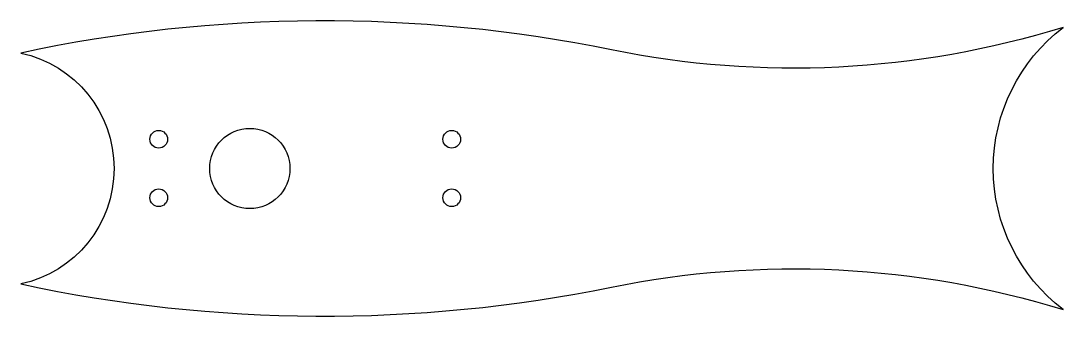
# Model space of a CAD drawing. Header units: millimetres. Extents: x -94 to 83, y -25 to 25.
import ezdxf

# ---------------------------------------------------------------- set-up
doc = ezdxf.new("R2010")
doc.units = ezdxf.units.MM

msp = doc.modelspace()

# ---------------------------------------------------------------- linework, layer by layer
msp.add_lwpolyline([(5.99, 20.09, 0.103315), (-94.19, 19.56, -0.808319), (-94.19, -19.56, 0.103315), (5.99, -20.09, -0.125713), (82.62, -23.89, -0.496067), (82.62, 23.89, -0.125713)], format="xyb", close=True)
for centre, radius in [((-70.8, 4.95), 1.5), ((-55.35, 0), 6.8), ((-21.1, 4.95), 1.5), ((-70.8, -4.95), 1.5), ((-21.1, -4.95), 1.5)]:
    msp.add_circle(centre, radius)

doc.saveas('drawing.dxf')
